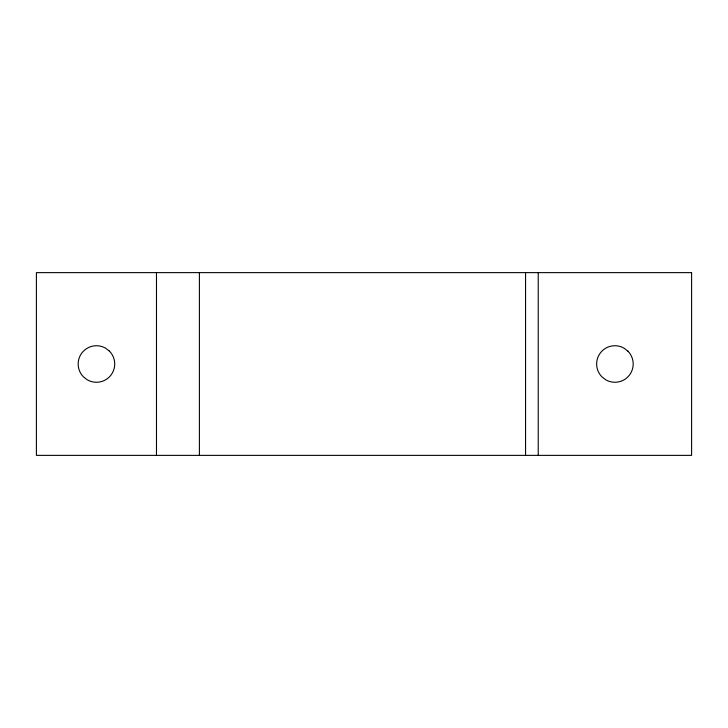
<?xml version="1.0" encoding="UTF-8"?>
<svg xmlns="http://www.w3.org/2000/svg" width="728" height="728" viewBox="0 0 728 728"><rect width="100%" height="100%" fill="white"/><g stroke="black" fill="none" stroke-linecap="round" stroke-linejoin="round"><path stroke-width="1.09" d="M538.229 272.627L538.229 455.373M525.561 272.627L525.561 455.373M199.399 272.627L199.399 455.373M156.484 272.627L156.484 455.373M691.6 272.627L36.4 272.627L36.4 455.373L691.6 455.373L691.6 272.627M627.836 351.078L624.051 348.175A18.273 18.273 0 0 0 601.992 376.922L605.778 379.825A18.273 18.273 0 0 0 627.836 351.078M109.364 351.078L105.578 348.175A18.273 18.273 0 0 0 83.52 376.922L87.305 379.825A18.273 18.273 0 0 0 109.364 351.078"/></g></svg>
